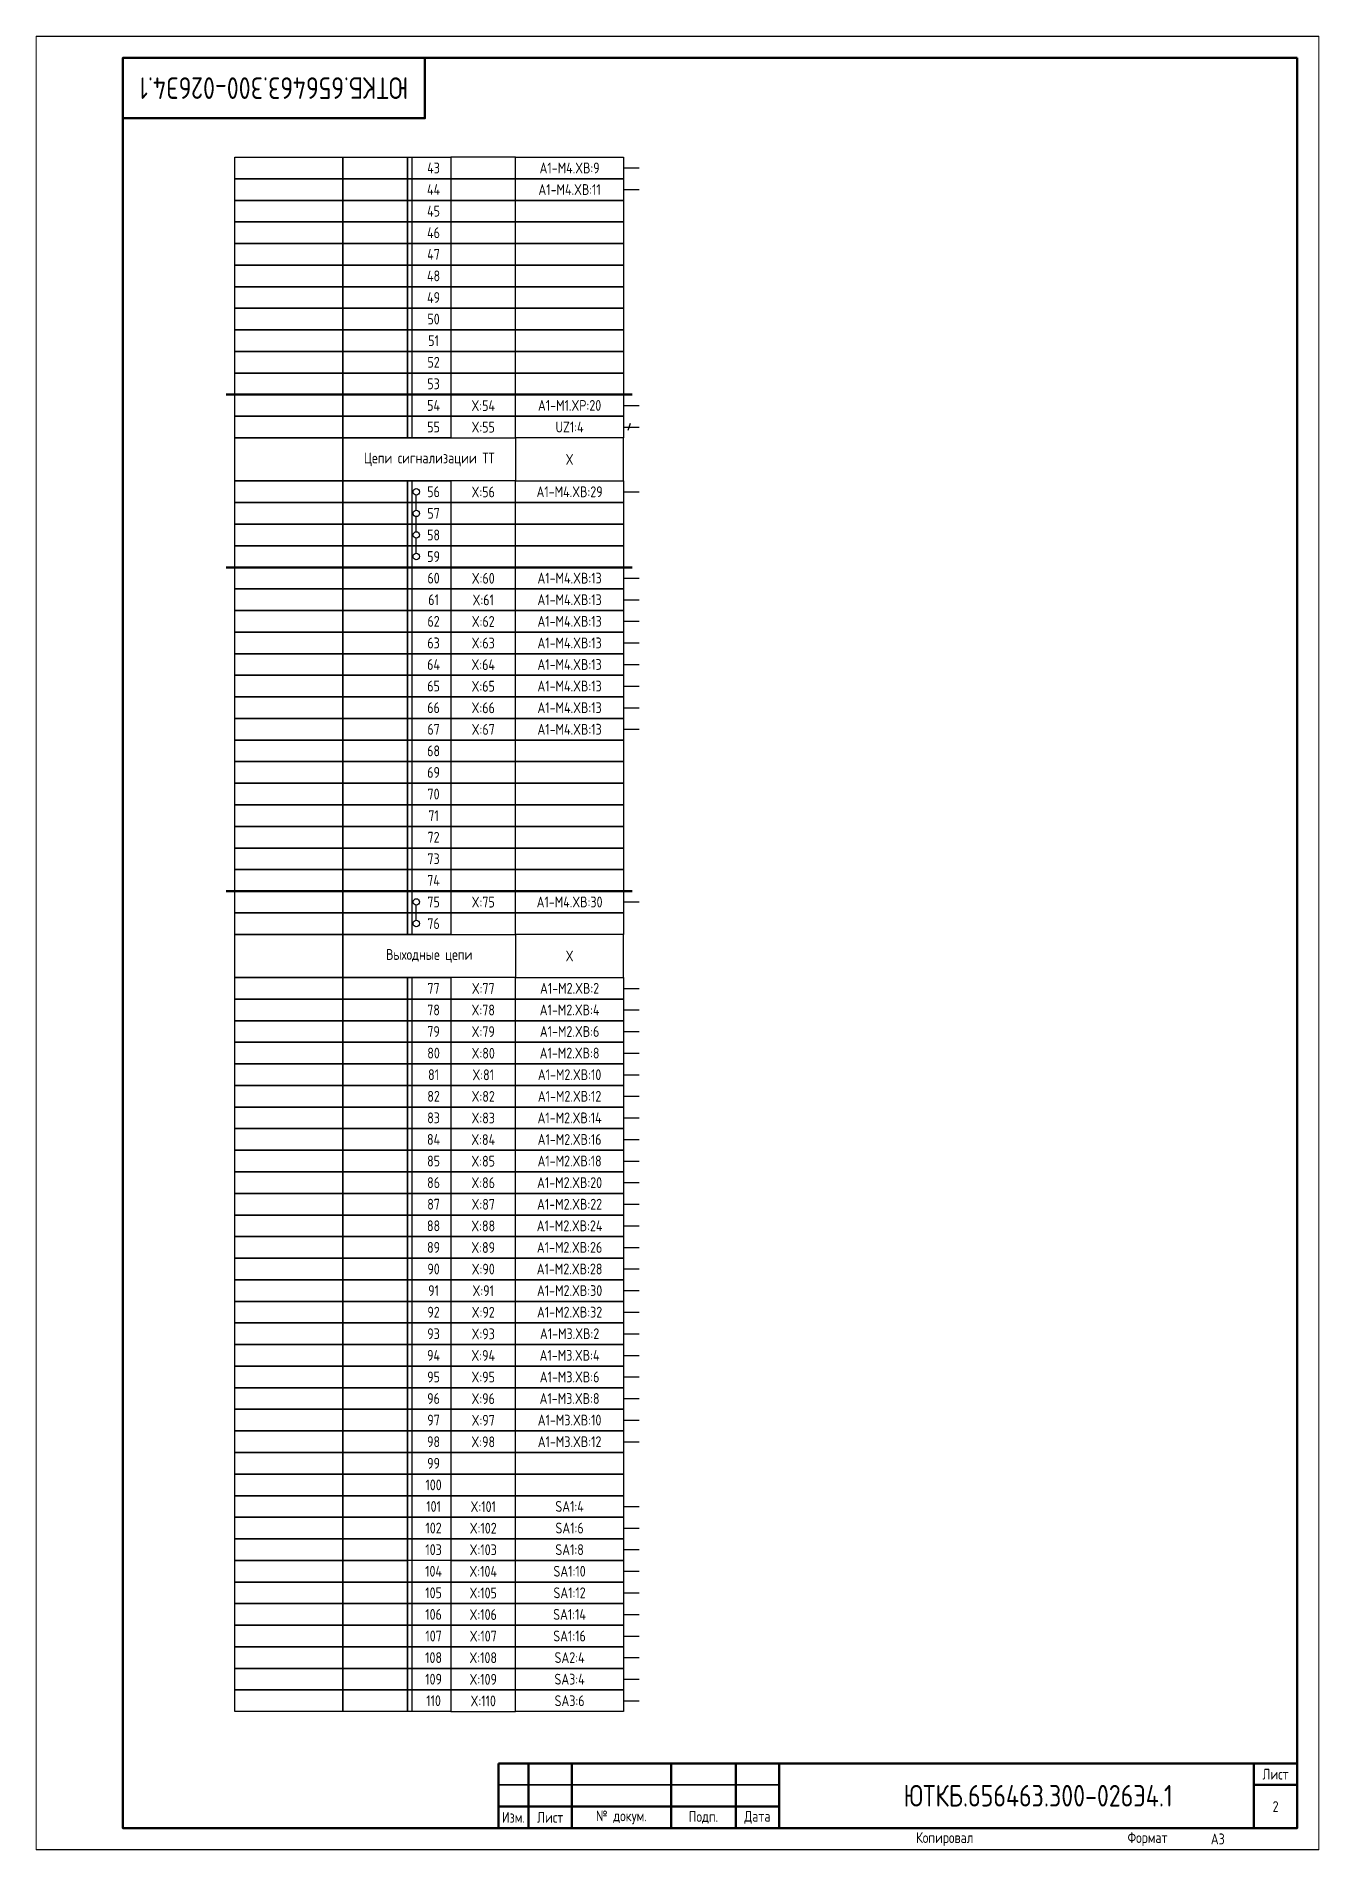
# Paper-space layout 'Э4.1_2' of a CAD drawing. Header units: millimetres, sheet in inches. Extents: x 141.6 to 158.3, y 96.7 to 120.3.
# The model-space entities are those that its viewports show. They can reach past a viewport. Long polylines and large blocks are cut down to what shows.
import ezdxf

# ---------------------------------------------------------------- set-up
doc = ezdxf.new("R2010")
doc.units = ezdxf.units.MM
doc.styles.add('Gost_type_A', font='GOST_A.TTF')

# ---------------------------------------------------------------- blocks, each defined once
blk = doc.blocks.new('Штамп угловой верхний')
at = {"lineweight": 50}
blk.add_lwpolyline([(0, 0), (70, 0), (70, -14), (0, -14)], close=True, dxfattribs=at)
blk = doc.blocks.new('Штамп малый нижний')
at = {"lineweight": 50}
for points in [[(-185, 15), (-178, 15), (-178, 5), (-185, 5)], [(-178, 15), (-168, 15), (-168, 5), (-178, 5)], [(-168, 15), (-145, 15), (-145, 5), (-168, 5)], [(-145, 15), (-130, 15), (-130, 5), (-145, 5)], [(-130, 15), (-120, 15), (-120, 5), (-130, 5)], [(-120, 15), (-10, 15), (-10, 0), (-120, 0)], [(-10, 15), (0, 15), (0, 10), (-10, 10)], [(-10, 10), (0, 10), (0, 0), (-10, 0)], [(-185, 5), (-178, 5), (-178, 0), (-185, 0)], [(-178, 5), (-168, 5), (-168, 0), (-178, 0)], [(-168, 5), (-145, 5), (-145, 0), (-168, 0)], [(-145, 5), (-130, 5), (-130, 0), (-145, 0)], [(-130, 5), (-120, 5), (-120, 0), (-130, 0)]]:
    blk.add_lwpolyline(points, close=True, dxfattribs=at)
for points in [[(-185, 15), (-178, 15), (-178, 10), (-185, 10)], [(-178, 15), (-168, 15), (-168, 10), (-178, 10)], [(-168, 15), (-145, 15), (-145, 10), (-168, 10)], [(-145, 15), (-130, 15), (-130, 10), (-145, 10)], [(-130, 15), (-120, 15), (-120, 10), (-130, 10)], [(-185, 10), (-178, 10), (-178, 5), (-185, 5)], [(-178, 10), (-168, 10), (-168, 5), (-178, 5)], [(-168, 10), (-145, 10), (-145, 5), (-168, 5)], [(-145, 10), (-130, 10), (-130, 5), (-145, 5)], [(-130, 10), (-120, 10), (-120, 5), (-130, 5)]]:
    blk.add_lwpolyline(points, close=True)
at = {"char_height": 2.5, "style": 'Gost_type_A'}
for s, insert, width, attachment_point in [('Лист', (-5, 12.5), 10, 5), ('Изм.', (-181.5, 2.5), 7, 5), ('Лист', (-173, 2.5), 10, 5), ('№ докум.', (-156.5, 2.5), 23, 5), ('Подп.', (-137.5, 2.5), 15, 5), ('Дата', (-125, 2.5), 10, 5), ('Копировал', (-75, -2.53), 13.1202, 6), ('Формат', (-30, -2.53), 13.1202, 6)]:
    blk.add_mtext(s, dxfattribs=dict(at, insert=insert, width=width, attachment_point=attachment_point))

msp = doc.modelspace()

# ---------------------------------------------------------------- linework, layer by layer
for p, q in [((2113, 389.5), (2116.62, 389.5)), ((2113, 384.5), (2116.62, 384.5)), ((2113, 334.5), (2116.62, 334.5)), ((2113, 329.5), (2116.62, 329.5)), ((2114.54, 330.31), (2113.96, 328.69)), ((2113, 314.5), (2116.62, 314.5)), ((2113, 294.5), (2116.62, 294.5)), ((2113, 289.5), (2116.62, 289.5)), ((2113, 284.5), (2116.62, 284.5)), ((2113, 279.5), (2116.62, 279.5)), ((2113, 274.5), (2116.62, 274.5)), ((2113, 269.5), (2116.62, 269.5)), ((2113, 264.5), (2116.62, 264.5)), ((2113, 259.5), (2116.62, 259.5)), ((2113, 219.5), (2116.62, 219.5)), ((2113, 199.5), (2116.62, 199.5)), ((2113, 194.5), (2116.62, 194.5)), ((2113, 189.5), (2116.62, 189.5)), ((2113, 184.5), (2116.62, 184.5)), ((2113, 179.5), (2116.62, 179.5)), ((2113, 174.5), (2116.62, 174.5)), ((2113, 169.5), (2116.62, 169.5)), ((2113, 164.5), (2116.62, 164.5)), ((2113, 159.5), (2116.62, 159.5)), ((2113, 154.5), (2116.62, 154.5)), ((2113, 149.5), (2116.62, 149.5)), ((2113, 144.5), (2116.62, 144.5)), ((2113, 139.5), (2116.62, 139.5)), ((2113, 134.5), (2116.62, 134.5)), ((2113, 129.5), (2116.62, 129.5)), ((2113, 124.5), (2116.62, 124.5)), ((2113, 119.5), (2116.62, 119.5)), ((2113, 114.5), (2116.62, 114.5)), ((2113, 109.5), (2116.62, 109.5)), ((2113, 104.5), (2116.62, 104.5)), ((2113, 99.5), (2116.62, 99.5)), ((2113, 94.5), (2116.62, 94.5)), ((2113, 79.5), (2116.62, 79.5)), ((2113, 74.5), (2116.62, 74.5)), ((2113, 69.5), (2116.62, 69.5)), ((2113, 64.5), (2116.62, 64.5)), ((2113, 59.5), (2116.62, 59.5)), ((2113, 54.5), (2116.62, 54.5)), ((2113, 49.5), (2116.62, 49.5)), ((2113, 44.5), (2116.62, 44.5)), ((2113, 39.5), (2116.62, 39.5)), ((2113, 34.5), (2116.62, 34.5))]:
    msp.add_line(p, q)
at = {"lineweight": 50}
for p, q in [((2021, 337), (2115, 337)), ((2021, 297), (2115, 297)), ((2021, 222), (2115, 222))]:
    msp.add_line(p, q, dxfattribs=at)
at = {"lineweight": -2}
for p, q in [((2065, 310.25), (2065, 313.75)), ((2065, 305.25), (2065, 308.75)), ((2065, 300.25), (2065, 303.75)), ((2065, 215.25), (2065, 218.75))]:
    msp.add_line(p, q, dxfattribs=at)
for points in [[(1977, 420), (1977, 0), (1680, 0), (1680, 420)], [(2274, 420), (2274, 0), (1977, 0), (1977, 420)], [(2571, 420), (2571, 0), (2274, 0), (2274, 420)], [(2023, 392), (2048, 392), (2048, 387), (2023, 387)], [(2048, 392), (2063, 392), (2063, 387), (2048, 387)], [(2063, 392), (2073, 392), (2073, 387), (2063, 387)], [(2063, 392), (2064, 392), (2064, 327), (2063, 327)], [(2088, 392), (2073, 392), (2073, 387), (2088, 387)], [(2088, 392), (2113, 392), (2113, 387), (2088, 387)], [(2023, 387), (2048, 387), (2048, 382), (2023, 382)], [(2048, 387), (2063, 387), (2063, 382), (2048, 382)], [(2063, 387), (2073, 387), (2073, 382), (2063, 382)], [(2088, 387), (2073, 387), (2073, 382), (2088, 382)], [(2088, 387), (2113, 387), (2113, 382), (2088, 382)], [(2023, 382), (2048, 382), (2048, 377), (2023, 377)], [(2048, 382), (2063, 382), (2063, 377), (2048, 377)], [(2063, 382), (2073, 382), (2073, 377), (2063, 377)], [(2088, 382), (2073, 382), (2073, 377), (2088, 377)], [(2088, 382), (2113, 382), (2113, 377), (2088, 377)], [(2023, 377), (2048, 377), (2048, 372), (2023, 372)], [(2048, 377), (2063, 377), (2063, 372), (2048, 372)], [(2063, 377), (2073, 377), (2073, 372), (2063, 372)], [(2088, 377), (2073, 377), (2073, 372), (2088, 372)], [(2088, 377), (2113, 377), (2113, 372), (2088, 372)], [(2023, 372), (2048, 372), (2048, 367), (2023, 367)], [(2048, 372), (2063, 372), (2063, 367), (2048, 367)], [(2063, 372), (2073, 372), (2073, 367), (2063, 367)], [(2088, 372), (2073, 372), (2073, 367), (2088, 367)], [(2088, 372), (2113, 372), (2113, 367), (2088, 367)], [(2023, 367), (2048, 367), (2048, 362), (2023, 362)], [(2048, 367), (2063, 367), (2063, 362), (2048, 362)], [(2063, 367), (2073, 367), (2073, 362), (2063, 362)], [(2088, 367), (2073, 367), (2073, 362), (2088, 362)], [(2088, 367), (2113, 367), (2113, 362), (2088, 362)], [(2023, 362), (2048, 362), (2048, 357), (2023, 357)], [(2048, 362), (2063, 362), (2063, 357), (2048, 357)], [(2063, 362), (2073, 362), (2073, 357), (2063, 357)], [(2088, 362), (2073, 362), (2073, 357), (2088, 357)], [(2088, 362), (2113, 362), (2113, 357), (2088, 357)], [(2023, 357), (2048, 357), (2048, 352), (2023, 352)], [(2048, 357), (2063, 357), (2063, 352), (2048, 352)], [(2063, 357), (2073, 357), (2073, 352), (2063, 352)], [(2088, 357), (2073, 357), (2073, 352), (2088, 352)], [(2088, 357), (2113, 357), (2113, 352), (2088, 352)], [(2023, 352), (2048, 352), (2048, 347), (2023, 347)], [(2048, 352), (2063, 352), (2063, 347), (2048, 347)], [(2063, 352), (2073, 352), (2073, 347), (2063, 347)], [(2088, 352), (2073, 352), (2073, 347), (2088, 347)], [(2088, 352), (2113, 352), (2113, 347), (2088, 347)], [(2023, 347), (2048, 347), (2048, 342), (2023, 342)], [(2048, 347), (2063, 347), (2063, 342), (2048, 342)], [(2063, 347), (2073, 347), (2073, 342), (2063, 342)], [(2088, 347), (2073, 347), (2073, 342), (2088, 342)], [(2088, 347), (2113, 347), (2113, 342), (2088, 342)], [(2023, 342), (2048, 342), (2048, 337), (2023, 337)], [(2048, 342), (2063, 342), (2063, 337), (2048, 337)], [(2063, 342), (2073, 342), (2073, 337), (2063, 337)], [(2088, 342), (2073, 342), (2073, 337), (2088, 337)], [(2088, 342), (2113, 342), (2113, 337), (2088, 337)], [(2023, 337), (2048, 337), (2048, 332), (2023, 332)], [(2048, 337), (2063, 337), (2063, 332), (2048, 332)], [(2063, 337), (2073, 337), (2073, 332), (2063, 332)], [(2088, 337), (2073, 337), (2073, 332), (2088, 332)], [(2088, 337), (2113, 337), (2113, 332), (2088, 332)], [(2023, 332), (2048, 332), (2048, 327), (2023, 327)], [(2048, 332), (2063, 332), (2063, 327), (2048, 327)], [(2063, 332), (2073, 332), (2073, 327), (2063, 327)], [(2088, 332), (2073, 332), (2073, 327), (2088, 327)], [(2088, 332), (2113, 332), (2113, 327), (2088, 327)], [(2023, 327), (2048, 327), (2048, 317), (2023, 317)], [(2048, 327), (2088, 327), (2088, 317), (2048, 317)], [(2113, 327), (2088, 327), (2088, 317), (2113, 317)], [(2023, 317), (2048, 317), (2048, 312), (2023, 312)], [(2048, 317), (2063, 317), (2063, 312), (2048, 312)], [(2063, 317), (2073, 317), (2073, 312), (2063, 312)], [(2063, 317), (2064, 317), (2064, 212), (2063, 212)], [(2088, 317), (2073, 317), (2073, 312), (2088, 312)], [(2088, 317), (2113, 317), (2113, 312), (2088, 312)], [(2023, 312), (2048, 312), (2048, 307), (2023, 307)], [(2048, 312), (2063, 312), (2063, 307), (2048, 307)], [(2063, 312), (2073, 312), (2073, 307), (2063, 307)], [(2088, 312), (2073, 312), (2073, 307), (2088, 307)], [(2088, 312), (2113, 312), (2113, 307), (2088, 307)], [(2023, 307), (2048, 307), (2048, 302), (2023, 302)], [(2048, 307), (2063, 307), (2063, 302), (2048, 302)], [(2063, 307), (2073, 307), (2073, 302), (2063, 302)], [(2088, 307), (2073, 307), (2073, 302), (2088, 302)], [(2088, 307), (2113, 307), (2113, 302), (2088, 302)], [(2023, 302), (2048, 302), (2048, 297), (2023, 297)], [(2048, 302), (2063, 302), (2063, 297), (2048, 297)], [(2063, 302), (2073, 302), (2073, 297), (2063, 297)], [(2088, 302), (2073, 302), (2073, 297), (2088, 297)], [(2088, 302), (2113, 302), (2113, 297), (2088, 297)], [(2023, 297), (2048, 297), (2048, 292), (2023, 292)], [(2048, 297), (2063, 297), (2063, 292), (2048, 292)], [(2063, 297), (2073, 297), (2073, 292), (2063, 292)], [(2088, 297), (2073, 297), (2073, 292), (2088, 292)], [(2088, 297), (2113, 297), (2113, 292), (2088, 292)], [(2023, 292), (2048, 292), (2048, 287), (2023, 287)], [(2048, 292), (2063, 292), (2063, 287), (2048, 287)], [(2063, 292), (2073, 292), (2073, 287), (2063, 287)], [(2088, 292), (2073, 292), (2073, 287), (2088, 287)], [(2088, 292), (2113, 292), (2113, 287), (2088, 287)], [(2023, 287), (2048, 287), (2048, 282), (2023, 282)], [(2048, 287), (2063, 287), (2063, 282), (2048, 282)], [(2063, 287), (2073, 287), (2073, 282), (2063, 282)], [(2088, 287), (2073, 287), (2073, 282), (2088, 282)], [(2088, 287), (2113, 287), (2113, 282), (2088, 282)], [(2023, 282), (2048, 282), (2048, 277), (2023, 277)], [(2048, 282), (2063, 282), (2063, 277), (2048, 277)], [(2063, 282), (2073, 282), (2073, 277), (2063, 277)], [(2088, 282), (2073, 282), (2073, 277), (2088, 277)], [(2088, 282), (2113, 282), (2113, 277), (2088, 277)], [(2023, 277), (2048, 277), (2048, 272), (2023, 272)], [(2048, 277), (2063, 277), (2063, 272), (2048, 272)], [(2063, 277), (2073, 277), (2073, 272), (2063, 272)], [(2088, 277), (2073, 277), (2073, 272), (2088, 272)], [(2088, 277), (2113, 277), (2113, 272), (2088, 272)], [(2023, 272), (2048, 272), (2048, 267), (2023, 267)], [(2048, 272), (2063, 272), (2063, 267), (2048, 267)], [(2063, 272), (2073, 272), (2073, 267), (2063, 267)], [(2088, 272), (2073, 272), (2073, 267), (2088, 267)], [(2088, 272), (2113, 272), (2113, 267), (2088, 267)], [(2023, 267), (2048, 267), (2048, 262), (2023, 262)], [(2048, 267), (2063, 267), (2063, 262), (2048, 262)], [(2063, 267), (2073, 267), (2073, 262), (2063, 262)], [(2088, 267), (2073, 267), (2073, 262), (2088, 262)], [(2088, 267), (2113, 267), (2113, 262), (2088, 262)], [(2023, 262), (2048, 262), (2048, 257), (2023, 257)], [(2048, 262), (2063, 262), (2063, 257), (2048, 257)], [(2063, 262), (2073, 262), (2073, 257), (2063, 257)], [(2088, 262), (2073, 262), (2073, 257), (2088, 257)], [(2088, 262), (2113, 262), (2113, 257), (2088, 257)], [(2023, 257), (2048, 257), (2048, 252), (2023, 252)], [(2048, 257), (2063, 257), (2063, 252), (2048, 252)], [(2063, 257), (2073, 257), (2073, 252), (2063, 252)], [(2088, 257), (2073, 257), (2073, 252), (2088, 252)], [(2088, 257), (2113, 257), (2113, 252), (2088, 252)], [(2023, 252), (2048, 252), (2048, 247), (2023, 247)], [(2048, 252), (2063, 252), (2063, 247), (2048, 247)], [(2063, 252), (2073, 252), (2073, 247), (2063, 247)], [(2088, 252), (2073, 252), (2073, 247), (2088, 247)], [(2088, 252), (2113, 252), (2113, 247), (2088, 247)], [(2023, 247), (2048, 247), (2048, 242), (2023, 242)], [(2048, 247), (2063, 247), (2063, 242), (2048, 242)], [(2063, 247), (2073, 247), (2073, 242), (2063, 242)], [(2088, 247), (2073, 247), (2073, 242), (2088, 242)], [(2088, 247), (2113, 247), (2113, 242), (2088, 242)], [(2023, 242), (2048, 242), (2048, 237), (2023, 237)], [(2048, 242), (2063, 242), (2063, 237), (2048, 237)], [(2063, 242), (2073, 242), (2073, 237), (2063, 237)], [(2088, 242), (2073, 242), (2073, 237), (2088, 237)], [(2088, 242), (2113, 242), (2113, 237), (2088, 237)], [(2023, 237), (2048, 237), (2048, 232), (2023, 232)], [(2048, 237), (2063, 237), (2063, 232), (2048, 232)], [(2063, 237), (2073, 237), (2073, 232), (2063, 232)], [(2088, 237), (2073, 237), (2073, 232), (2088, 232)], [(2088, 237), (2113, 237), (2113, 232), (2088, 232)], [(2023, 232), (2048, 232), (2048, 227), (2023, 227)], [(2048, 232), (2063, 232), (2063, 227), (2048, 227)], [(2063, 232), (2073, 232), (2073, 227), (2063, 227)], [(2088, 232), (2073, 232), (2073, 227), (2088, 227)], [(2088, 232), (2113, 232), (2113, 227), (2088, 227)], [(2023, 227), (2048, 227), (2048, 222), (2023, 222)], [(2048, 227), (2063, 227), (2063, 222), (2048, 222)], [(2063, 227), (2073, 227), (2073, 222), (2063, 222)], [(2088, 227), (2073, 227), (2073, 222), (2088, 222)], [(2088, 227), (2113, 227), (2113, 222), (2088, 222)], [(2023, 222), (2048, 222), (2048, 217), (2023, 217)], [(2048, 222), (2063, 222), (2063, 217), (2048, 217)], [(2063, 222), (2073, 222), (2073, 217), (2063, 217)], [(2088, 222), (2073, 222), (2073, 217), (2088, 217)], [(2088, 222), (2113, 222), (2113, 217), (2088, 217)], [(2023, 217), (2048, 217), (2048, 212), (2023, 212)], [(2048, 217), (2063, 217), (2063, 212), (2048, 212)], [(2063, 217), (2073, 217), (2073, 212), (2063, 212)], [(2088, 217), (2073, 217), (2073, 212), (2088, 212)], [(2088, 217), (2113, 217), (2113, 212), (2088, 212)], [(2023, 212), (2048, 212), (2048, 202), (2023, 202)], [(2048, 212), (2088, 212), (2088, 202), (2048, 202)], [(2113, 212), (2088, 212), (2088, 202), (2113, 202)], [(2023, 202), (2048, 202), (2048, 197), (2023, 197)], [(2048, 202), (2063, 202), (2063, 197), (2048, 197)], [(2063, 202), (2073, 202), (2073, 197), (2063, 197)], [(2063, 202), (2064, 202), (2064, 32), (2063, 32)], [(2088, 202), (2073, 202), (2073, 197), (2088, 197)], [(2088, 202), (2113, 202), (2113, 197), (2088, 197)], [(2023, 197), (2048, 197), (2048, 192), (2023, 192)], [(2048, 197), (2063, 197), (2063, 192), (2048, 192)], [(2063, 197), (2073, 197), (2073, 192), (2063, 192)], [(2088, 197), (2073, 197), (2073, 192), (2088, 192)], [(2088, 197), (2113, 197), (2113, 192), (2088, 192)], [(2023, 192), (2048, 192), (2048, 187), (2023, 187)], [(2048, 192), (2063, 192), (2063, 187), (2048, 187)], [(2063, 192), (2073, 192), (2073, 187), (2063, 187)], [(2088, 192), (2073, 192), (2073, 187), (2088, 187)], [(2088, 192), (2113, 192), (2113, 187), (2088, 187)], [(2023, 187), (2048, 187), (2048, 182), (2023, 182)], [(2048, 187), (2063, 187), (2063, 182), (2048, 182)], [(2063, 187), (2073, 187), (2073, 182), (2063, 182)], [(2088, 187), (2073, 187), (2073, 182), (2088, 182)], [(2088, 187), (2113, 187), (2113, 182), (2088, 182)], [(2023, 182), (2048, 182), (2048, 177), (2023, 177)], [(2048, 182), (2063, 182), (2063, 177), (2048, 177)], [(2063, 182), (2073, 182), (2073, 177), (2063, 177)], [(2088, 182), (2073, 182), (2073, 177), (2088, 177)], [(2088, 182), (2113, 182), (2113, 177), (2088, 177)], [(2023, 177), (2048, 177), (2048, 172), (2023, 172)], [(2048, 177), (2063, 177), (2063, 172), (2048, 172)], [(2063, 177), (2073, 177), (2073, 172), (2063, 172)], [(2088, 177), (2073, 177), (2073, 172), (2088, 172)], [(2088, 177), (2113, 177), (2113, 172), (2088, 172)], [(2023, 172), (2048, 172), (2048, 167), (2023, 167)], [(2048, 172), (2063, 172), (2063, 167), (2048, 167)], [(2063, 172), (2073, 172), (2073, 167), (2063, 167)], [(2088, 172), (2073, 172), (2073, 167), (2088, 167)], [(2088, 172), (2113, 172), (2113, 167), (2088, 167)], [(2023, 167), (2048, 167), (2048, 162), (2023, 162)], [(2048, 167), (2063, 167), (2063, 162), (2048, 162)], [(2063, 167), (2073, 167), (2073, 162), (2063, 162)], [(2088, 167), (2073, 167), (2073, 162), (2088, 162)], [(2088, 167), (2113, 167), (2113, 162), (2088, 162)], [(2023, 162), (2048, 162), (2048, 157), (2023, 157)], [(2048, 162), (2063, 162), (2063, 157), (2048, 157)], [(2063, 162), (2073, 162), (2073, 157), (2063, 157)], [(2088, 162), (2073, 162), (2073, 157), (2088, 157)], [(2088, 162), (2113, 162), (2113, 157), (2088, 157)], [(2023, 157), (2048, 157), (2048, 152), (2023, 152)], [(2048, 157), (2063, 157), (2063, 152), (2048, 152)], [(2063, 157), (2073, 157), (2073, 152), (2063, 152)], [(2088, 157), (2073, 157), (2073, 152), (2088, 152)], [(2088, 157), (2113, 157), (2113, 152), (2088, 152)], [(2023, 152), (2048, 152), (2048, 147), (2023, 147)], [(2048, 152), (2063, 152), (2063, 147), (2048, 147)], [(2063, 152), (2073, 152), (2073, 147), (2063, 147)], [(2088, 152), (2073, 152), (2073, 147), (2088, 147)], [(2088, 152), (2113, 152), (2113, 147), (2088, 147)], [(2023, 147), (2048, 147), (2048, 142), (2023, 142)], [(2048, 147), (2063, 147), (2063, 142), (2048, 142)], [(2063, 147), (2073, 147), (2073, 142), (2063, 142)], [(2088, 147), (2073, 147), (2073, 142), (2088, 142)], [(2088, 147), (2113, 147), (2113, 142), (2088, 142)], [(2023, 142), (2048, 142), (2048, 137), (2023, 137)], [(2048, 142), (2063, 142), (2063, 137), (2048, 137)], [(2063, 142), (2073, 142), (2073, 137), (2063, 137)], [(2088, 142), (2073, 142), (2073, 137), (2088, 137)], [(2088, 142), (2113, 142), (2113, 137), (2088, 137)], [(2023, 137), (2048, 137), (2048, 132), (2023, 132)], [(2048, 137), (2063, 137), (2063, 132), (2048, 132)], [(2063, 137), (2073, 137), (2073, 132), (2063, 132)], [(2088, 137), (2073, 137), (2073, 132), (2088, 132)], [(2088, 137), (2113, 137), (2113, 132), (2088, 132)], [(2023, 132), (2048, 132), (2048, 127), (2023, 127)], [(2048, 132), (2063, 132), (2063, 127), (2048, 127)], [(2063, 132), (2073, 132), (2073, 127), (2063, 127)], [(2088, 132), (2073, 132), (2073, 127), (2088, 127)], [(2088, 132), (2113, 132), (2113, 127), (2088, 127)], [(2023, 127), (2048, 127), (2048, 122), (2023, 122)], [(2048, 127), (2063, 127), (2063, 122), (2048, 122)], [(2063, 127), (2073, 127), (2073, 122), (2063, 122)], [(2088, 127), (2073, 127), (2073, 122), (2088, 122)], [(2088, 127), (2113, 127), (2113, 122), (2088, 122)], [(2023, 122), (2048, 122), (2048, 117), (2023, 117)], [(2048, 122), (2063, 122), (2063, 117), (2048, 117)], [(2063, 122), (2073, 122), (2073, 117), (2063, 117)], [(2088, 122), (2073, 122), (2073, 117), (2088, 117)], [(2088, 122), (2113, 122), (2113, 117), (2088, 117)], [(2023, 117), (2048, 117), (2048, 112), (2023, 112)], [(2048, 117), (2063, 117), (2063, 112), (2048, 112)], [(2063, 117), (2073, 117), (2073, 112), (2063, 112)], [(2088, 117), (2073, 117), (2073, 112), (2088, 112)], [(2088, 117), (2113, 117), (2113, 112), (2088, 112)], [(2023, 112), (2048, 112), (2048, 107), (2023, 107)], [(2048, 112), (2063, 112), (2063, 107), (2048, 107)], [(2063, 112), (2073, 112), (2073, 107), (2063, 107)], [(2088, 112), (2073, 112), (2073, 107), (2088, 107)], [(2088, 112), (2113, 112), (2113, 107), (2088, 107)], [(2023, 107), (2048, 107), (2048, 102), (2023, 102)], [(2048, 107), (2063, 107), (2063, 102), (2048, 102)], [(2063, 107), (2073, 107), (2073, 102), (2063, 102)], [(2088, 107), (2073, 107), (2073, 102), (2088, 102)], [(2088, 107), (2113, 107), (2113, 102), (2088, 102)], [(2023, 102), (2048, 102), (2048, 97), (2023, 97)], [(2048, 102), (2063, 102), (2063, 97), (2048, 97)], [(2063, 102), (2073, 102), (2073, 97), (2063, 97)], [(2088, 102), (2073, 102), (2073, 97), (2088, 97)], [(2088, 102), (2113, 102), (2113, 97), (2088, 97)], [(2023, 97), (2048, 97), (2048, 92), (2023, 92)], [(2048, 97), (2063, 97), (2063, 92), (2048, 92)], [(2063, 97), (2073, 97), (2073, 92), (2063, 92)], [(2088, 97), (2073, 97), (2073, 92), (2088, 92)], [(2088, 97), (2113, 97), (2113, 92), (2088, 92)], [(2023, 92), (2048, 92), (2048, 87), (2023, 87)], [(2048, 92), (2063, 92), (2063, 87), (2048, 87)], [(2063, 92), (2073, 92), (2073, 87), (2063, 87)], [(2088, 92), (2073, 92), (2073, 87), (2088, 87)], [(2088, 92), (2113, 92), (2113, 87), (2088, 87)], [(2023, 87), (2048, 87), (2048, 82), (2023, 82)], [(2048, 87), (2063, 87), (2063, 82), (2048, 82)], [(2063, 87), (2073, 87), (2073, 82), (2063, 82)], [(2088, 87), (2073, 87), (2073, 82), (2088, 82)], [(2088, 87), (2113, 87), (2113, 82), (2088, 82)], [(2023, 82), (2048, 82), (2048, 77), (2023, 77)], [(2048, 82), (2063, 82), (2063, 77), (2048, 77)], [(2063, 82), (2073, 82), (2073, 77), (2063, 77)], [(2088, 82), (2073, 82), (2073, 77), (2088, 77)], [(2088, 82), (2113, 82), (2113, 77), (2088, 77)], [(2023, 77), (2048, 77), (2048, 72), (2023, 72)], [(2048, 77), (2063, 77), (2063, 72), (2048, 72)], [(2063, 77), (2073, 77), (2073, 72), (2063, 72)], [(2088, 77), (2073, 77), (2073, 72), (2088, 72)], [(2088, 77), (2113, 77), (2113, 72), (2088, 72)], [(2023, 72), (2048, 72), (2048, 67), (2023, 67)], [(2048, 72), (2063, 72), (2063, 67), (2048, 67)], [(2063, 72), (2073, 72), (2073, 62), (2063, 62)], [(2063, 72), (2073, 72), (2073, 67), (2063, 67)], [(2088, 72), (2073, 72), (2073, 67), (2088, 67)], [(2088, 72), (2113, 72), (2113, 67), (2088, 67)], [(2023, 67), (2048, 67), (2048, 62), (2023, 62)], [(2048, 67), (2063, 67), (2063, 62), (2048, 62)], [(2088, 67), (2073, 67), (2073, 62), (2088, 62)], [(2088, 67), (2113, 67), (2113, 62), (2088, 62)], [(2023, 62), (2048, 62), (2048, 57), (2023, 57)], [(2048, 62), (2063, 62), (2063, 57), (2048, 57)], [(2063, 62), (2073, 62), (2073, 52), (2063, 52)], [(2063, 62), (2073, 62), (2073, 57), (2063, 57)], [(2088, 62), (2073, 62), (2073, 57), (2088, 57)], [(2088, 62), (2113, 62), (2113, 57), (2088, 57)], [(2023, 57), (2048, 57), (2048, 52), (2023, 52)], [(2048, 57), (2063, 57), (2063, 52), (2048, 52)], [(2063, 57), (2073, 57), (2073, 52), (2063, 52)], [(2088, 57), (2073, 57), (2073, 52), (2088, 52)], [(2088, 57), (2113, 57), (2113, 52), (2088, 52)], [(2023, 52), (2048, 52), (2048, 47), (2023, 47)], [(2048, 52), (2063, 52), (2063, 47), (2048, 47)], [(2063, 52), (2073, 52), (2073, 47), (2063, 47)], [(2088, 52), (2073, 52), (2073, 47), (2088, 47)], [(2088, 52), (2113, 52), (2113, 47), (2088, 47)], [(2023, 47), (2048, 47), (2048, 42), (2023, 42)], [(2048, 47), (2063, 47), (2063, 42), (2048, 42)], [(2063, 47), (2073, 47), (2073, 42), (2063, 42)], [(2088, 47), (2073, 47), (2073, 42), (2088, 42)], [(2088, 47), (2113, 47), (2113, 42), (2088, 42)], [(2023, 42), (2048, 42), (2048, 37), (2023, 37)], [(2048, 42), (2063, 42), (2063, 37), (2048, 37)], [(2063, 42), (2073, 42), (2073, 37), (2063, 37)], [(2088, 42), (2073, 42), (2073, 37), (2088, 37)], [(2088, 42), (2113, 42), (2113, 37), (2088, 37)], [(2023, 37), (2048, 37), (2048, 32), (2023, 32)], [(2048, 37), (2063, 37), (2063, 32), (2048, 32)], [(2063, 37), (2073, 37), (2073, 32), (2063, 32)], [(2088, 37), (2073, 37), (2073, 32), (2088, 32)], [(2088, 37), (2113, 37), (2113, 32), (2088, 32)]]:
    msp.add_lwpolyline(points, close=True)
at = {"lineweight": 50}
msp.add_lwpolyline([(2269, 415), (2269, 5), (1997, 5), (1997, 415)], close=True, dxfattribs=at)
at = {"lineweight": -2}
for centre in [(2065, 314.5), (2065, 309.5), (2065, 309.5), (2065, 304.5), (2065, 304.5), (2065, 299.5), (2065, 219.5), (2065, 219.5), (2065, 214.5)]:
    msp.add_circle(centre, 0.75, dxfattribs=at)

# ---------------------------------------------------------------- block references
for name, p in [('Штамп угловой верхний', (1997, 415)), ('Штамп малый нижний', (2269, 5))]:
    msp.add_blockref(name, p)

# ---------------------------------------------------------------- texts
at = {"insert": (2032, 408), "char_height": 5, "width": 70, "attachment_point": 5, "rotation": 180, "style": 'Gost_type_A'}
msp.add_mtext('ЮТКБ.656463.300-026Э4.1', dxfattribs=at)
at = {"ltscale": 10, "char_height": 2.5, "attachment_point": 5, "style": 'Gost_type_A'}
for s, insert, width in [('43', (2069, 389.5), 8), ('44', (2069, 384.5), 8), ('45', (2069, 379.5), 8), ('46', (2069, 374.5), 8), ('47', (2069, 369.5), 8), ('48', (2069, 364.5), 8), ('49', (2069, 359.5), 8), ('50', (2069, 354.5), 8), ('51', (2069, 349.5), 8), ('52', (2069, 344.5), 8), ('53', (2069, 339.5), 8), ('54', (2069, 334.5), 8), ('X:54', (2080.5, 334.47), 15), ('55', (2069, 329.5), 8), ('X:55', (2080.5, 329.47), 15), ('56', (2069, 314.5), 8), ('X:56', (2080.5, 314.47), 15), ('57', (2069, 309.5), 8), ('58', (2069, 304.5), 8), ('59', (2069, 299.5), 8), ('60', (2069, 294.5), 8), ('X:60', (2080.5, 294.47), 15), ('61', (2069, 289.5), 8), ('X:61', (2080.5, 289.47), 15), ('62', (2069, 284.5), 8), ('X:62', (2080.5, 284.47), 15), ('63', (2069, 279.5), 8), ('X:63', (2080.5, 279.47), 15), ('64', (2069, 274.5), 8), ('X:64', (2080.5, 274.47), 15), ('65', (2069, 269.5), 8), ('X:65', (2080.5, 269.47), 15), ('66', (2069, 264.5), 8), ('X:66', (2080.5, 264.47), 15), ('67', (2069, 259.5), 8), ('X:67', (2080.5, 259.47), 15), ('68', (2069, 254.5), 8), ('69', (2069, 249.5), 8), ('70', (2069, 244.5), 8), ('71', (2069, 239.5), 8), ('72', (2069, 234.5), 8), ('73', (2069, 229.5), 8), ('74', (2069, 224.5), 8), ('75', (2069, 219.5), 8), ('X:75', (2080.5, 219.47), 15), ('76', (2069, 214.5), 8), ('77', (2069, 199.5), 8), ('X:77', (2080.5, 199.47), 15), ('78', (2069, 194.5), 8), ('X:78', (2080.5, 194.47), 15), ('79', (2069, 189.5), 8), ('X:79', (2080.5, 189.47), 15), ('80', (2069, 184.5), 8), ('X:80', (2080.5, 184.47), 15), ('81', (2069, 179.5), 8), ('X:81', (2080.5, 179.47), 15), ('82', (2069, 174.5), 8), ('X:82', (2080.5, 174.47), 15), ('83', (2069, 169.5), 8), ('X:83', (2080.5, 169.47), 15), ('84', (2069, 164.5), 8), ('X:84', (2080.5, 164.47), 15), ('85', (2069, 159.5), 8), ('X:85', (2080.5, 159.47), 15), ('86', (2069, 154.5), 8), ('X:86', (2080.5, 154.47), 15), ('87', (2069, 149.5), 8), ('X:87', (2080.5, 149.47), 15), ('88', (2069, 144.5), 8), ('X:88', (2080.5, 144.47), 15), ('89', (2069, 139.5), 8), ('X:89', (2080.5, 139.47), 15), ('90', (2069, 134.5), 8), ('X:90', (2080.5, 134.47), 15), ('91', (2069, 129.5), 8), ('X:91', (2080.5, 129.47), 15), ('92', (2069, 124.5), 8), ('X:92', (2080.5, 124.47), 15), ('93', (2069, 119.5), 8), ('X:93', (2080.5, 119.47), 15), ('94', (2069, 114.5), 8), ('X:94', (2080.5, 114.47), 15), ('95', (2069, 109.5), 8), ('X:95', (2080.5, 109.47), 15), ('96', (2069, 104.5), 8), ('X:96', (2080.5, 104.47), 15), ('97', (2069, 99.5), 8), ('X:97', (2080.5, 99.47), 15), ('98', (2069, 94.5), 8), ('X:98', (2080.5, 94.47), 15), ('99', (2069, 89.5), 8), ('100', (2069, 84.5), 8), ('101', (2069, 79.5), 8), ('X:101', (2080.5, 79.47), 15), ('102', (2069, 74.5), 8), ('X:102', (2080.5, 74.47), 15), ('103', (2069, 69.5), 8), ('X:103', (2080.5, 69.47), 15), ('104', (2069, 64.5), 8), ('X:104', (2080.5, 64.47), 15), ('105', (2069, 59.5), 8), ('X:105', (2080.5, 59.47), 15), ('106', (2069, 54.5), 8), ('X:106', (2080.5, 54.47), 15), ('107', (2069, 49.5), 8), ('X:107', (2080.5, 49.47), 15), ('108', (2069, 44.5), 8), ('X:108', (2080.5, 44.47), 15), ('109', (2069, 39.5), 8), ('X:109', (2080.5, 39.47), 15), ('110', (2069, 34.5), 8), ('X:110', (2080.5, 34.47), 15)]:
    msp.add_mtext(s, dxfattribs=dict(at, insert=insert, width=width))
at = {"style": 'Gost_type_A'}
for s, insert, char_height, width, attachment_point in [('A1-M4.XВ:9', (2100.5, 389.5), 2.5, 25, 5), ('A1-M4.XВ:11', (2100.5, 384.5), 2.5, 25, 5), ('{\\C0;A1-}M1.XP:20', (2100.5, 334.5), 2.5, 25, 5), ('Цепи сигнализации ТТ ', (2068, 322), 2.5, 40, 5), ('X', (2100.5, 322), 2.5, 25, 5), ('{\\C0;A1-}M4.XB:29', (2100.5, 314.5), 2.5, 25, 5), ('{\\C0;A1-}M4.XB:13', (2100.5, 294.5), 2.5, 25, 5), ('{\\C0;A1-}M4.XB:13', (2100.5, 289.5), 2.5, 25, 5), ('{\\C0;A1-}M4.XB:13', (2100.5, 284.5), 2.5, 25, 5), ('{\\C0;A1-}M4.XB:13', (2100.5, 279.5), 2.5, 25, 5), ('{\\C0;A1-}M4.XB:13', (2100.5, 274.5), 2.5, 25, 5), ('{\\C0;A1-}M4.XB:13', (2100.5, 269.5), 2.5, 25, 5), ('{\\C0;A1-}M4.XB:13', (2100.5, 264.5), 2.5, 25, 5), ('{\\C0;A1-}M4.XB:13', (2100.5, 259.5), 2.5, 25, 5), ('{\\C0;A1-}M4.XB:30', (2100.5, 219.5), 2.5, 25, 5), ('Выходные цепи', (2068, 207), 2.5, 40, 5), ('X', (2100.5, 207), 2.5, 25, 5), ('{\\C0;A1-}M2.XB:2', (2100.5, 199.5), 2.5, 25, 5), ('{\\C0;A1-}M2.XB:4', (2100.5, 194.5), 2.5, 25, 5), ('{\\C0;A1-}M2.XB:6', (2100.5, 189.5), 2.5, 25, 5), ('{\\C0;A1-}M2.XB:8', (2100.5, 184.5), 2.5, 25, 5), ('{\\C0;A1-}M2.XB:10', (2100.5, 179.5), 2.5, 25, 5), ('{\\C0;A1-}M2.XB:12', (2100.5, 174.5), 2.5, 25, 5), ('{\\C0;A1-}M2.XB:14', (2100.5, 169.5), 2.5, 25, 5), ('{\\C0;A1-}M2.XB:16', (2100.5, 164.5), 2.5, 25, 5), ('{\\C0;A1-}M2.XB:18', (2100.5, 159.5), 2.5, 25, 5), ('{\\C0;A1-}M2.XB:20', (2100.5, 154.5), 2.5, 25, 5), ('{\\C0;A1-}M2.XB:22', (2100.5, 149.5), 2.5, 25, 5), ('{\\C0;A1-}M2.XB:24', (2100.5, 144.5), 2.5, 25, 5), ('{\\C0;A1-}M2.XB:26', (2100.5, 139.5), 2.5, 25, 5), ('{\\C0;A1-}M2.XB:28', (2100.5, 134.5), 2.5, 25, 5), ('{\\C0;A1-}M2.XB:30', (2100.5, 129.5), 2.5, 25, 5), ('{\\C0;A1-}M2.XB:32', (2100.5, 124.5), 2.5, 25, 5), ('{\\C0;A1-}M3.XB:2', (2100.5, 119.5), 2.5, 25, 5), ('{\\C0;A1-}M3.XB:4', (2100.5, 114.5), 2.5, 25, 5), ('{\\C0;A1-}M3.XB:6', (2100.5, 109.5), 2.5, 25, 5), ('{\\C0;A1-}M3.XB:8', (2100.5, 104.5), 2.5, 25, 5), ('{\\C0;A1-}M3.XB:10', (2100.5, 99.5), 2.5, 25, 5), ('{\\C0;A1-}M3.XB:12', (2100.5, 94.5), 2.5, 25, 5), ('{\\C0;SA1:4}', (2100.5, 79.5), 2.5, 25, 5), ('{\\C0;SA1:6}', (2100.5, 74.5), 2.5, 25, 5), ('{\\C0;SA1:8}', (2100.5, 69.5), 2.5, 25, 5), ('{\\C0;SA1:10}', (2100.5, 64.5), 2.5, 25, 5), ('{\\C0;SA1:12}', (2100.5, 59.5), 2.5, 25, 5), ('{\\C0;SA1:14}', (2100.5, 54.5), 2.5, 25, 5), ('{\\C0;SA1:16}', (2100.5, 49.5), 2.5, 25, 5), ('{\\C0;SA2:4}', (2100.5, 44.5), 2.5, 25, 5), ('{\\C0;SA3:4}', (2100.5, 39.5), 2.5, 25, 5), ('{\\C0;SA3:6}', (2100.5, 34.5), 2.5, 25, 5), ('ЮТКБ.656463.300-026Э4.1', (2209, 12.5), 5, 120, 5), ('2', (2264, 10), 2.5, 10, 5), ('A3', (2249, 2.5), 2.5, 20, 4), ('A3', (2249, 2.5), 2.5, 20, 4)]:
    msp.add_mtext(s, dxfattribs=dict(at, insert=insert, char_height=char_height, width=width, attachment_point=attachment_point))
at = {"color": 0, "insert": (2100.5, 329.5), "char_height": 2.5, "width": 25, "attachment_point": 5, "style": 'Gost_type_A'}
msp.add_mtext('UZ1:4', dxfattribs=at)

psp = doc.layouts.new('Э4.1_2')

# ---------------------------------------------------------------- viewports
at = {"layer": '0'}
psp.add_viewport(center=(149.938, 108.462), size=(16.681, 23.5893), view_center_point=(2125.5, 210), view_height=420, dxfattribs=at)

doc.saveas('drawing.dxf')
